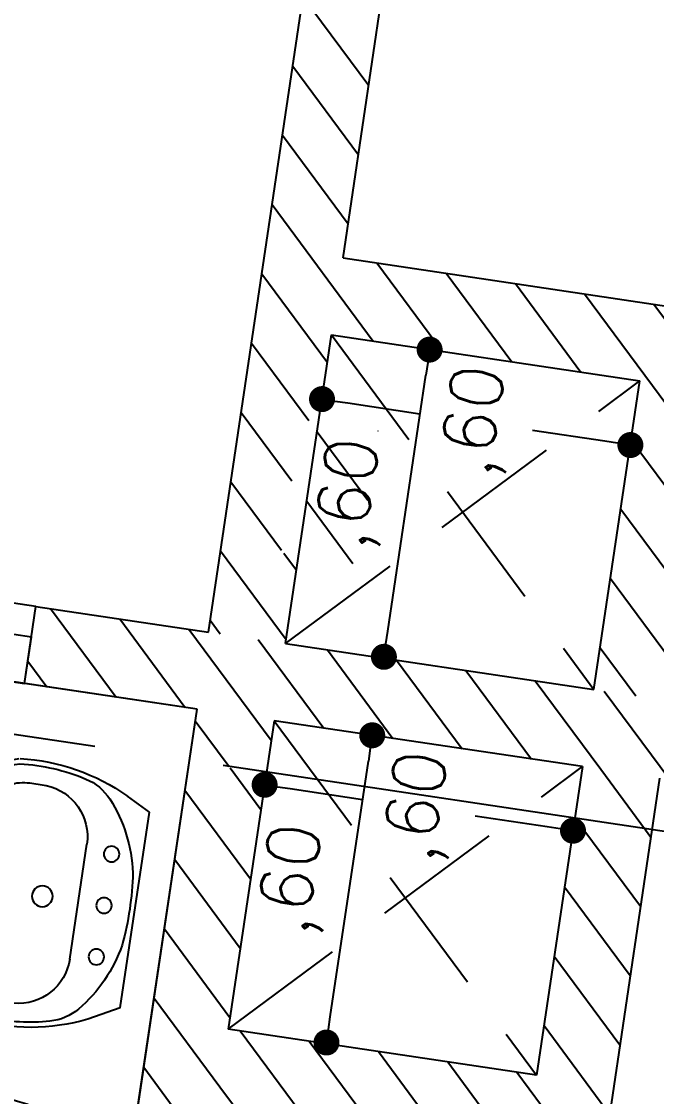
# Model space of a CAD drawing. Header units: millimetres. Extents: x 338 to 506, y 179 to 335.
# Drawn here: x 397.078 to 398.3, y 227.883 to 229.95 of the extents above; entities that cross this region are included whole.
import ezdxf

# ---------------------------------------------------------------- set-up
doc = ezdxf.new("R2010")
doc.units = ezdxf.units.MM
for name, pattern in [('CENTER', [2, 1.25, -0.25, 0.25, -0.25]), ('DASHED2', [0.375, 0.25, -0.125]), ('HIDDEN', [0.375, 0.25, -0.125])]:
    doc.linetypes.add(name, pattern=pattern)
for name, color, linetype in [('EJES_DE_COLUMNA', 255, 'DASHED2'), ('MUEBLES_FIJOS', 145, 'Continuous'), ('MUROS', 32, 'Continuous'), ('PROYECCION', 160, 'HIDDEN'), ('REJAS', 151, 'Continuous'), ('TEXTOS', 7, 'Continuous')]:
    doc.layers.add(name, color=color, linetype=linetype)
doc.styles.add('NOTAS', font='simplex.shx')
doc.styles.get("Standard").update_dxf_attribs({"font": 'ARIALUNI.ttf'})
doc.dimstyles.new('ROMANS', dxfattribs={"dimtxt": 0.1, "dimasz": 0.05, "dimexe": 0.04, "dimexo": 0.5, "dimgap": 0.05, "dimtad": 1, "dimtih": 1, "dimtoh": 1, "dimdec": 4, "dimzin": 5, "dimdsep": 46, "dimtxsty": 'Standard', "dimsah": 1, "dimcen": 0.05, "dimse1": 1, "dimse2": 1, "dimclrd": 7, "dimclre": 7, "dimclrt": 7, "dimadec": 0, "dimazin": 0, "dimtfac": 1, "dimtdec": 4, "dimtix": 1, "dimtmove": 2, "dimatfit": 3, "dimfxl": 1, "dimtolj": 1, "dimarcsym": 0})

# ---------------------------------------------------------------- blocks, each defined once
blk = doc.blocks.new('*X361')
at = {"color": 0}
for p, q in [((2939.9593, 1975.5846), (2939.9363, 1975.5617)), ((2940.094, 1975.5846), (2939.944, 1975.4346)), ((2940.2287, 1975.5846), (2940.1128, 1975.4688)), ((2940.3634, 1975.5846), (2940.2475, 1975.4688)), ((2940.4981, 1975.5846), (2940.3674, 1975.4539)), ((2940.6328, 1975.5846), (2940.4828, 1975.4346)), ((2940.7675, 1975.5846), (2940.5363, 1975.3534)), ((2940.9022, 1975.5846), (2940.7522, 1975.4346)), ((2941.0369, 1975.5846), (2940.8869, 1975.4346)), ((2941.1716, 1975.5846), (2941.0216, 1975.4346)), ((2940.1078, 1975.4638), (2940.0787, 1975.4346)), ((2940.2134, 1975.4346), (2940.1078, 1975.3291)), ((2940.3481, 1975.4346), (2940.2322, 1975.3188)), ((2940.6863, 1975.3687), (2940.5363, 1975.2187)), ((2940.3674, 1975.3192), (2940.367, 1975.3188)), ((2940.6863, 1975.234), (2940.5363, 1975.084)), ((2940.6863, 1975.0993), (2940.5363, 1974.9493)), ((2940.6863, 1974.9646), (2940.4063, 1974.6846)), ((2940.0175, 1974.8346), (2939.9363, 1974.7534)), ((2940.1522, 1974.8346), (2940.0022, 1974.6846)), ((2940.2869, 1974.8346), (2940.1369, 1974.6846)), ((2940.4216, 1974.8346), (2940.2716, 1974.6846)), ((2940.6863, 1974.8299), (2940.541, 1974.6846))]:
    blk.add_line(p, q, dxfattribs=at)
blk = doc.blocks.new('LNOV734P')
at = {"layer": 'MUEBLES_FIJOS'}
for p, q in [((-0.1903, 0), (-0.2148, -0.0462)), ((-0.1903, 0), (0.1903, 0)), ((0.1903, 0), (0.2148, -0.0462)), ((-0.1118, -0.11), (0.1118, -0.11)), ((-0.158, -0.3906), (-0.1461, -0.3967)), ((-0.1535, -0.3817), (-0.1415, -0.3878))]:
    blk.add_line(p, q, dxfattribs=at)
for centre, radius in [((-0.1, -0.06), 0.015), ((0, -0.06), 0.015), ((0.1, -0.06), 0.015), ((0, -0.18), 0.02)]:
    blk.add_circle(centre, radius, dxfattribs=at)
for centre, radius, start, end in [((-0.018, -0.2929), 0.2835, 100.6374, 131.0686), ((0, -0.5863), 0.5763, 82.9944, 97.0056), ((0.018, -0.2929), 0.2835, 48.9314, 79.3626), ((0.1397, -0.225), 0.397, 153.2366, 185.1908), ((-0.1397, -0.225), 0.397, 354.8092, 26.7634), ((-0.1385, -0.1546), 0.1, 131.0686, 165.7987), ((0.1385, -0.1546), 0.1, 14.2013, 48.9314), ((-0.1118, -0.21), 0.1, 90, 176.5875), ((0.1118, -0.21), 0.1, 3.4125, 90), ((0.1397, -0.225), 0.387, 165.7987, 183.085), ((-0.1397, -0.225), 0.387, 354.8092, 14.2013), ((0.1397, -0.225), 0.352, 176.5875, 184.6254), ((-0.1397, -0.225), 0.352, 358.2317, 3.4125), ((-0.1469, -0.2404), 0.1, 183.085, 200.7802), ((0.1122, -0.2328), 0.1, 335.4879, 358.2317), ((-0.0403, -0.2), 0.224, 196.2861, 238.2877), ((-0.0403, -0.2), 0.179, 197.3522, 254.7067), ((0.0403, -0.2), 0.214, 301.7123, 343.7139), ((0.0403, -0.2), 0.224, 301.7123, 343.7139), ((-0.0403, -0.2), 0.214, 200.7802, 238.2877), ((0.0403, -0.2), 0.179, 301.7123, 335.4879), ((0.0003, -0.111), 0.276, 251.4503, 299.3617), ((0.0003, -0.111), 0.321, 242.8748, 299.3617), ((0.0003, -0.111), 0.311, 242.8748, 299.3617)]:
    blk.add_arc(centre, radius, start, end, dxfattribs=at)
blk = doc.blocks.new('_DOT')
at = {"color": 0, "linetype": 'ByBlock'}
blk.add_line((-0.5, 0), (-1, 0), dxfattribs=at)
at = {"color": 0, "linetype": 'ByBlock', "const_width": 0.5}
blk.add_lwpolyline([(-0.25, 0, 1), (0.25, 0, 1)], format="xyb", close=True, dxfattribs=at)
blk = doc.blocks.new('*U1109')
at = {"layer": 'TEXTOS', "color": 7, "style": 'NOTAS'}
blk.add_text(',60', height=0.1, dxfattribs=at).set_placement((2940.1328, 1975.3128))
blk = doc.blocks.new('*D439')
at = {"layer": 'DEFPOINTS', "color": 0, "transparency": 16777216}
for p in [(2939.9389, 1975.432), (2940.5363, 1975.432), (2940.5363, 1975.2438)]:
    blk.add_point(p, dxfattribs=at)
at = {"layer": 'TEXTOS', "color": 7, "transparency": 16777216}
blk.add_line((2939.9889, 1975.2438), (2940.4863, 1975.2438), dxfattribs=at)
at = {"transparency": 16777216}
blk.add_blockref('*U1109', (0, 0), dxfattribs=at)
at = {"layer": 'TEXTOS', "color": 7, "transparency": 16777216, "xscale": 0.05, "yscale": 0.05, "zscale": 0.05, "rotation": 180}
blk.add_blockref('_DOT', (2939.9389, 1975.2438), dxfattribs=at)
at = {"layer": 'TEXTOS', "color": 7, "transparency": 16777216, "xscale": 0.05, "yscale": 0.05, "zscale": 0.05}
blk.add_blockref('_DOT', (2940.5363, 1975.2438), dxfattribs=at)
blk = doc.blocks.new('*U1110')
at = {"layer": 'TEXTOS', "color": 7, "style": 'NOTAS'}
blk.add_text(',60', height=0.1, dxfattribs=at).set_placement((2940.3068, 1975.0942))
blk = doc.blocks.new('*D440')
at = {"layer": 'DEFPOINTS', "color": 0, "transparency": 16777216}
for p in [(2940.5363, 1975.4346), (2940.4116, 1974.8346), (2940.5363, 1974.8346)]:
    blk.add_point(p, dxfattribs=at)
at = {"layer": 'TEXTOS', "color": 7, "transparency": 16777216}
for p, q in [((2940.4116, 1975.3846), (2940.4116, 1975.2442)), ((2940.4116, 1974.8846), (2940.4116, 1975.0251))]:
    blk.add_line(p, q, dxfattribs=at)
at = {"transparency": 16777216}
blk.add_blockref('*U1110', (0, 0), dxfattribs=at)
at = {"layer": 'TEXTOS', "color": 7, "transparency": 16777216, "xscale": 0.05, "yscale": 0.05, "zscale": 0.05}
for p, rotation in [((2940.4116, 1975.4346), 90), ((2940.4116, 1974.8346), 270)]:
    blk.add_blockref('_DOT', p, dxfattribs=dict(at, rotation=rotation))
blk = doc.blocks.new('*X571')
at = {"color": 0}
for p, q in [((2939.8299, 1975.9204), (2939.7863, 1975.8769)), ((2939.9363, 1975.8922), (2939.7863, 1975.7422)), ((2939.9363, 1975.7575), (2939.7863, 1975.6075)), ((2939.9363, 1975.6228), (2939.7482, 1975.4346)), ((2939.0899, 1975.5846), (2938.9399, 1975.4346)), ((2939.2246, 1975.5846), (2939.0746, 1975.4346)), ((2939.3593, 1975.5846), (2939.2093, 1975.4346)), ((2939.494, 1975.5846), (2939.344, 1975.4346)), ((2939.6287, 1975.5846), (2939.4787, 1975.4346)), ((2939.7635, 1975.5846), (2939.6863, 1975.5075)), ((2939.6838, 1975.505), (2939.6135, 1975.4346)), ((2939.9363, 1975.4881), (2939.7863, 1975.3381)), ((2939.9363, 1975.3534), (2939.7863, 1975.2034)), ((2939.9363, 1975.2187), (2939.7863, 1975.0687)), ((2939.9363, 1975.084), (2939.7863, 1974.934)), ((2939.9363, 1974.9493), (2939.7863, 1974.7993)), ((2939.9363, 1974.8146), (2939.7863, 1974.6646))]:
    blk.add_line(p, q, dxfattribs=at)
blk = doc.blocks.new('*X575')
at = {"color": 0}
for p, q in [((2939.0746, 1975.4346), (2939.0363, 1975.3963)), ((2939.1863, 1975.4116), (2939.0363, 1975.2616)), ((2939.1863, 1975.2769), (2939.0363, 1975.1269)), ((2939.1863, 1975.1422), (2939.0363, 1974.9922)), ((2939.1863, 1975.0075), (2939.0363, 1974.8575)), ((2939.1863, 1974.8728), (2939.0363, 1974.7228)), ((2939.2829, 1974.8346), (2939.1329, 1974.6846)), ((2939.4176, 1974.8346), (2939.2676, 1974.6846)), ((2939.5523, 1974.8346), (2939.4023, 1974.6846)), ((2939.6838, 1974.8315), (2939.537, 1974.6846)), ((2939.6838, 1974.6968), (2939.6717, 1974.6846))]:
    blk.add_line(p, q, dxfattribs=at)
blk = doc.blocks.new('*X577')
at = {"color": 0}
for p, q in [((2939.687, 1974.8346), (2939.6838, 1974.8315)), ((2939.7863, 1974.7993), (2939.6838, 1974.6968))]:
    blk.add_line(p, q, dxfattribs=at)
blk = doc.blocks.new('*U1192')
at = {"layer": 'TEXTOS', "color": 7, "style": 'NOTAS'}
blk.add_text(',60', height=0.1, dxfattribs=at).set_placement((2939.3828, 1975.3128))
blk = doc.blocks.new('*D578')
at = {"layer": 'DEFPOINTS', "color": 0, "transparency": 16777216}
for p in [(2939.1889, 1975.432), (2939.7863, 1975.432), (2939.7863, 1975.2438)]:
    blk.add_point(p, dxfattribs=at)
at = {"layer": 'TEXTOS', "color": 7, "transparency": 16777216}
blk.add_line((2939.2389, 1975.2438), (2939.7363, 1975.2438), dxfattribs=at)
at = {"transparency": 16777216}
blk.add_blockref('*U1192', (0, 0), dxfattribs=at)
at = {"layer": 'TEXTOS', "color": 7, "transparency": 16777216, "xscale": 0.05, "yscale": 0.05, "zscale": 0.05, "rotation": 180}
blk.add_blockref('_DOT', (2939.1889, 1975.2438), dxfattribs=at)
at = {"layer": 'TEXTOS', "color": 7, "transparency": 16777216, "xscale": 0.05, "yscale": 0.05, "zscale": 0.05}
blk.add_blockref('_DOT', (2939.7863, 1975.2438), dxfattribs=at)
blk = doc.blocks.new('*U1193')
at = {"layer": 'TEXTOS', "color": 7, "style": 'NOTAS'}
blk.add_text(',60', height=0.1, dxfattribs=at).set_placement((2939.5568, 1975.0942))
blk = doc.blocks.new('*D579')
at = {"layer": 'DEFPOINTS', "color": 0, "transparency": 16777216}
for p in [(2939.7863, 1975.4346), (2939.6616, 1974.8346), (2939.7863, 1974.8346)]:
    blk.add_point(p, dxfattribs=at)
at = {"layer": 'TEXTOS', "color": 7, "transparency": 16777216}
for p, q in [((2939.6616, 1975.3846), (2939.6616, 1975.2442)), ((2939.6616, 1974.8846), (2939.6616, 1975.0251))]:
    blk.add_line(p, q, dxfattribs=at)
at = {"transparency": 16777216}
blk.add_blockref('*U1193', (0, 0), dxfattribs=at)
at = {"layer": 'TEXTOS', "color": 7, "transparency": 16777216, "xscale": 0.05, "yscale": 0.05, "zscale": 0.05}
for p, rotation in [((2939.6616, 1975.4346), 90), ((2939.6616, 1974.8346), 270)]:
    blk.add_blockref('_DOT', p, dxfattribs=dict(at, rotation=rotation))
blk = doc.blocks.new('EJES_ESTRUCTURALES')
at = {"layer": 'EJES_DE_COLUMNA', "color": 9, "linetype": 'CENTER'}
blk.add_line((678.14128, 131.2663), (678.14128, 199.7363), dxfattribs=at)
blk = doc.blocks.new('BAÑOS_PUBLICOS_PISO_1')
at = {"layer": 'MUROS'}
for p, q in [((2939.7863, 1975.92044), (2939.9363, 1975.92044)), ((2939.7863, 1975.58463), (2939.7863, 1975.92044)), ((2939.9363, 1975.92044), (2939.9363, 1975.58463)), ((2939.9363, 1975.92044), (2939.9363, 1975.58463)), ((2936.0263, 1975.58463), (2939.7863, 1975.58463)), ((2936.93072, 1975.58463), (2939.7863, 1975.58463)), ((2939.9363, 1975.58463), (2941.6863, 1975.58463)), ((2939.9363, 1975.58463), (2941.6863, 1975.58463)), ((2939.7863, 1975.43463), (2939.1863, 1975.43463)), ((2939.7863, 1975.43463), (2939.1863, 1975.43463)), ((2939.1863, 1974.83463), (2939.1863, 1975.43463)), ((2939.7863, 1974.83463), (2939.7863, 1975.43463)), ((2939.7863, 1974.83463), (2939.7863, 1975.43463)), ((2939.9363, 1975.43463), (2940.5363, 1975.43463)), ((2939.9363, 1975.43463), (2940.5363, 1975.43463)), ((2939.9363, 1975.43463), (2939.9363, 1974.83463)), ((2939.9363, 1975.43463), (2939.9363, 1974.83463)), ((2940.5363, 1975.43463), (2940.5363, 1974.83463)), ((2940.5363, 1975.43463), (2940.5363, 1974.83463)), ((2940.6863, 1975.43463), (2940.6863, 1974.68463)), ((2940.6863, 1975.43463), (2941.5363, 1975.43463)), ((2940.6863, 1975.43463), (2940.6863, 1974.68463)), ((2940.6863, 1975.43463), (2941.5363, 1975.43463)), ((2939.7863, 1974.83463), (2939.1863, 1974.83463)), ((2939.9363, 1974.83463), (2940.5363, 1974.83463)), ((2939.9363, 1974.83463), (2940.5363, 1974.83463)), ((2939.7863, 1974.68463), (2939.0363, 1974.68463))]:
    blk.add_line(p, q, dxfattribs=at)
blk.add_lwpolyline([(2939.9363, 1980.52044), (2939.7863, 1980.52044), (2939.7863, 1975.92044), (2939.9363, 1975.92044)], close=True, dxfattribs=at)
at = {"layer": 'PROYECCION'}
for p, q in [((2939.1863, 1975.43463), (2939.7863, 1974.83463)), ((2939.7863, 1975.43463), (2939.1863, 1974.83463)), ((2939.9363, 1975.43463), (2940.5363, 1974.83463)), ((2940.5363, 1975.43463), (2939.9363, 1974.83463)), ((2939.9363, 1975.43463), (2940.5363, 1974.83463)), ((2940.5363, 1975.43463), (2939.9363, 1974.83463))]:
    blk.add_line(p, q, dxfattribs=at)
at = {"layer": 'REJAS', "color": 18}
for p, q in [((2939.8763, 1975.92044), (2939.8763, 1977.92044)), ((2939.7863, 1975.92044), (2939.8763, 1975.92044))]:
    blk.add_line(p, q, dxfattribs=at)
at = {"layer": 'TEXTOS'}
blk.add_lwpolyline([(2939.7863, 1975.58463), (2939.7863, 1976.18463), (2936.0263, 1976.18463), (2936.0263, 1975.58463)], close=True, dxfattribs=at)
at = {"layer": 'MUEBLES_FIJOS', "rotation": 180}
blk.add_blockref('LNOV734P', (2938.73603, 1975.64617), dxfattribs=at)
at = {"layer": 'MUEBLES_FIJOS', "xscale": -1, "rotation": 180}
blk.add_blockref('LNOV734P', (2939.38651, 1975.64617), dxfattribs=at)
at = {"layer": 'MUROS', "linetype": 'Continuous'}
for name in ['*X571', '*X361', '*X575', '*X577']:
    blk.add_blockref(name, (0, 0), dxfattribs=at)
at = {"layer": 'TEXTOS'}
for base, p1, p2, picture, middle in [((2939.66158, 1974.83463), (2939.7863, 1975.43463), (2939.7863, 1974.83463), '*D579', (2939.66158, 1975.13463)), ((2940.41158, 1974.83463), (2940.5363, 1975.43463), (2940.5363, 1974.83463), '*D440', (2940.41158, 1975.13463))]:
    dim = blk.add_linear_dim(base=base, p1=p1, p2=p2, angle=90, dimstyle='ROMANS', dxfattribs=at)
    dim.commit()
    dim.dimension.update_dxf_attribs({"geometry": picture, "text_midpoint": middle})
for base, p1, p2, picture, middle in [((2939.7863, 1975.24379), (2939.18889, 1975.43204), (2939.7863, 1975.43204), '*D578', (2939.4876, 1975.35331)), ((2940.5363, 1975.24379), (2939.93889, 1975.43204), (2940.5363, 1975.43204), '*D439', (2940.2376, 1975.35331))]:
    dim = blk.add_linear_dim(base=base, p1=p1, p2=p2, dimstyle='ROMANS', dxfattribs=at)
    dim.commit()
    dim.dimension.update_dxf_attribs({"geometry": picture, "text_midpoint": middle})
blk = doc.blocks.new('A$C7152A42C')
at = {"color": 18}
blk.add_blockref('BAÑOS_PUBLICOS_PISO_1', (-2892.7659, -1880.28762), dxfattribs=at)
at = {"layer": 'EJES_DE_COLUMNA'}
blk.add_blockref('EJES_ESTRUCTURALES', (-631.22088, -95.28525), dxfattribs=at)

msp = doc.modelspace()

# ---------------------------------------------------------------- block references
at = {"layer": 'MUROS', "color": 32, "rotation": 81.53046525965426}
msp.add_blockref('A$C7152A42C', (484.7482, 168.0844), dxfattribs=at)

doc.saveas('drawing.dxf')
